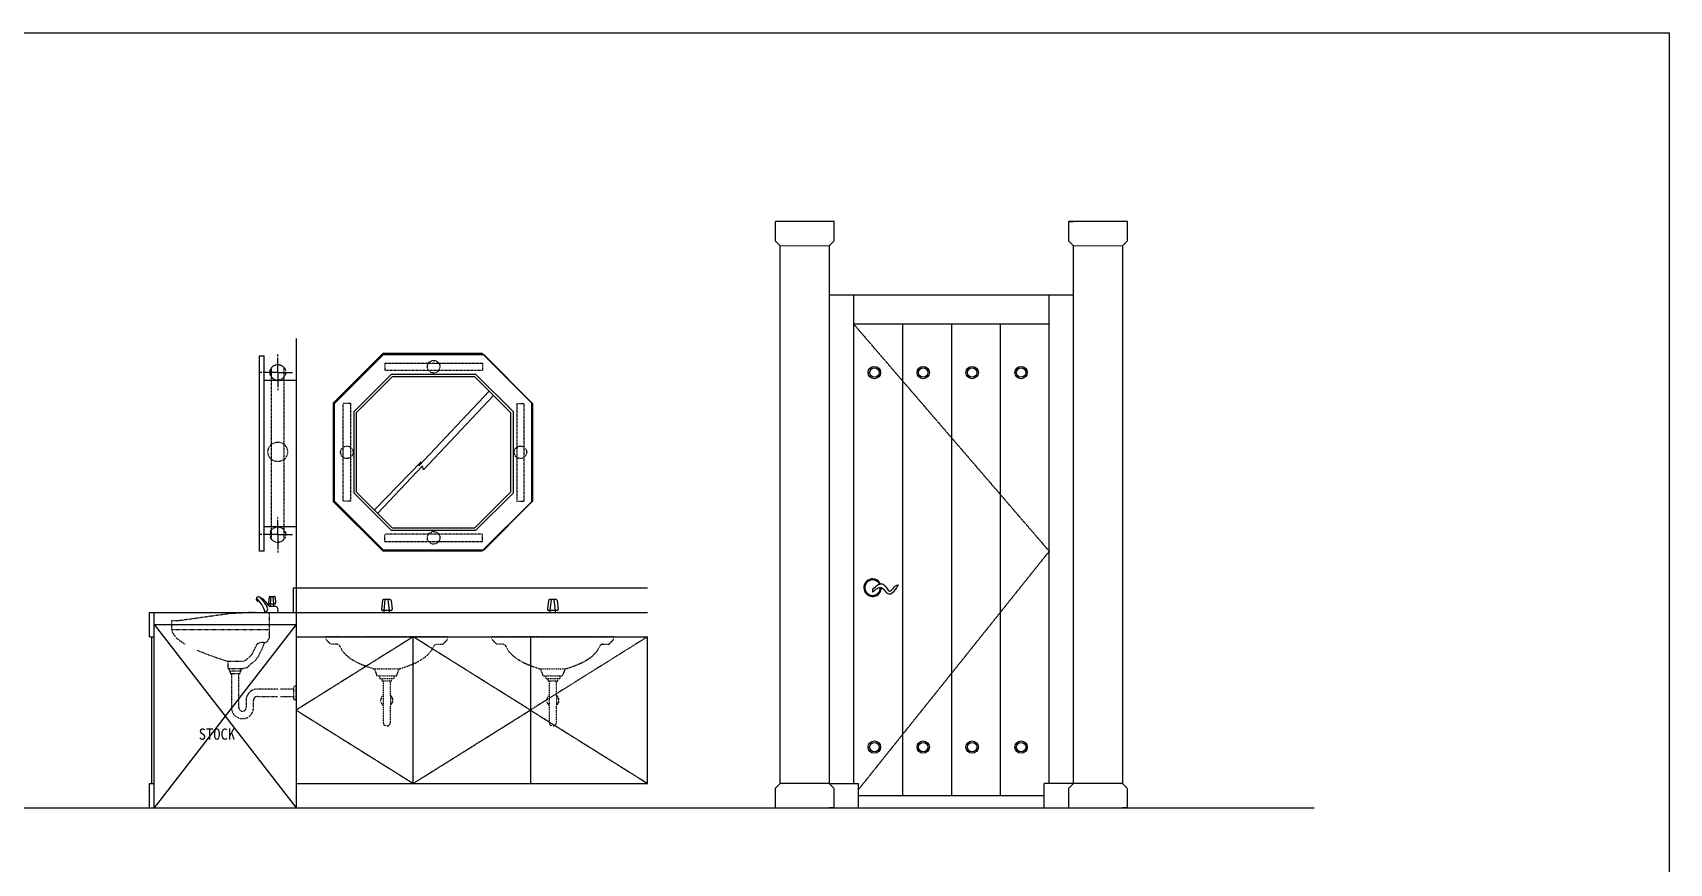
# Model space of a CAD drawing. Header units: inches. Extents: x -1249499 to 290957, y -589671 to 1013543.
# Drawn here: x -924129 to -917435, y 303137 to 306535 of the extents above; entities that cross this region are included whole.
import ezdxf

# ---------------------------------------------------------------- set-up
doc = ezdxf.new("R2010")
doc.units = ezdxf.units.IN
doc.header["$MEASUREMENT"] = 0
doc.linetypes.add('CENTER', pattern=[2, 1.25, -0.25, 0.25, -0.25])
doc.linetypes.add('HIDDEN', pattern=[2, 1, -1])
for name, color, linetype in [('C', 1, 'Continuous'), ('F', 150, 'Continuous'), ('L', 7, 'Continuous'), ('P', 1, 'Continuous'), ('W', 4, 'Continuous'), ('WIN', 4, 'Continuous')]:
    doc.layers.add(name, color=color, linetype=linetype)
doc.styles.get("Standard").update_dxf_attribs({"font": 'DotumChe.ttf'})

msp = doc.modelspace()

# ---------------------------------------------------------------- linework, layer by layer
at = {"color": 3}
msp.add_line((-920871.4, 305463.4), (-919871.4, 305463.4), dxfattribs=at)
msp.add_line((-920871.4, 305463.4), (-919871.4, 305463.4), dxfattribs=at)
at = {"layer": 'C', "color": 7}
msp.add_line((-920771.4, 305343.4), (-919971.4, 305343.4), dxfattribs=at)
msp.add_line((-920771.4, 305343.4), (-919971.4, 305343.4), dxfattribs=at)
at = {"layer": 'DEFPOINTS', "color": 0, "linetype": 'ByBlock'}
msp.add_point((-923051.8, 303406.7), dxfattribs=at)
msp.add_point((-923051.8, 303406.7), dxfattribs=at)
msp.add_point((-923051.8, 303406.7), dxfattribs=at)
at = {"layer": 'F', "color": 2}
for p, q in [((-920871.4, 305663.4), (-920871.4, 303463.4)), ((-919671.4, 305663.4), (-919671.4, 303463.4))]:
    msp.add_line(p, q, dxfattribs=at)
at = {"layer": 'F', "color": 3}
msp.add_line((-920771.4, 305463.4), (-920771.4, 303463.4), dxfattribs=at)
msp.add_line((-920771.4, 305463.4), (-920771.4, 303463.4), dxfattribs=at)
at = {"layer": 'F', "color": 4, "linetype": 'HIDDEN'}
for p, q in [((-923561, 304128.4), (-923561, 304093.4)), ((-923536, 304128.4), (-923561, 304128.4)), ((-923321, 304158.4), (-923536, 304128.4)), ((-923161, 304093.4), (-923161, 304163.4)), ((-923561, 304093.4), (-923161, 304093.4)), ((-923161, 304073.4), (-923161, 304093.4)), ((-923161, 304058.4), (-923161, 304073.4)), ((-923231, 303993.4), (-923216, 304023.4)), ((-923216, 304023.4), (-923211, 304033.4)), ((-923331, 303963.4), (-923301, 303963.4)), ((-923331, 303963.4), (-923331, 303943.4)), ((-923331, 303943.4), (-923331, 303933.4)), ((-923331, 303933.4), (-923326, 303933.4)), ((-923326, 303933.4), (-923326, 303923.4)), ((-923326, 303933.4), (-923276, 303933.4)), ((-923326, 303923.4), (-923321, 303923.4)), ((-923321, 303923.4), (-923321, 303913.4)), ((-923281, 303923.4), (-923321, 303923.4)), ((-923301, 303963.4), (-923271, 303963.4)), ((-923281, 303923.4), (-923276, 303923.4)), ((-923281, 303913.4), (-923281, 303923.4)), ((-923276, 303933.4), (-923271, 303933.4)), ((-923276, 303923.4), (-923276, 303933.4)), ((-923321, 303913.4), (-923316, 303913.4)), ((-923316, 303913.4), (-923286, 303913.4)), ((-923286, 303913.4), (-923281, 303913.4)), ((-923051.8, 303863.4), (-923061.8, 303858.4)), ((-923061.8, 303858.4), (-923061.8, 303848.4)), ((-923051.8, 303803.4), (-923051.8, 303863.4)), ((-923061.8, 303848.4), (-923061.8, 303818.4)), ((-923061.8, 303818.4), (-923061.8, 303808.4)), ((-923061.8, 303808.4), (-923051.8, 303803.4))]:
    msp.add_line(p, q, dxfattribs=at)
at = {"layer": 'F', "color": 6, "linetype": 'HIDDEN'}
for p, q in [((-923221, 304163.4), (-923321, 304158.4)), ((-923215.2, 304163.4), (-923155.2, 304163.4))]:
    msp.add_line(p, q, dxfattribs=at)
at = {"layer": 'F', "color": 8, "linetype": 'HIDDEN', "ltscale": 0.1}
for p, q in [((-922430.8, 304063.4), (-922930.8, 304063.4)), ((-921751.6, 304063.4), (-922251.6, 304063.4)), ((-922920.8, 304043.4), (-922925.8, 304048.4)), ((-922910.8, 304033.4), (-922920.8, 304043.4)), ((-922895.8, 304033.4), (-922910.8, 304033.4)), ((-922885.8, 304033.4), (-922895.8, 304033.4)), ((-922475.8, 304033.4), (-922465.8, 304033.4)), ((-922475.8, 304033.4), (-922465.8, 304033.4)), ((-922465.8, 304033.4), (-922450.8, 304033.4)), ((-922465.8, 304033.4), (-922450.8, 304033.4)), ((-922450.8, 304033.4), (-922440.8, 304043.4)), ((-922440.8, 304043.4), (-922435.8, 304048.4)), ((-922241.6, 304043.4), (-922246.6, 304048.4)), ((-922241.6, 304043.4), (-922246.6, 304048.4)), ((-922231.6, 304033.4), (-922241.6, 304043.4)), ((-922231.6, 304033.4), (-922241.6, 304043.4)), ((-922216.6, 304033.4), (-922231.6, 304033.4)), ((-922206.6, 304033.4), (-922216.6, 304033.4)), ((-921796.6, 304033.4), (-921786.6, 304033.4)), ((-921786.6, 304033.4), (-921771.6, 304033.4)), ((-921771.6, 304033.4), (-921761.6, 304043.4)), ((-921761.6, 304043.4), (-921756.6, 304048.4)), ((-922732.3, 303932.2), (-922720.8, 303903.4)), ((-922732.3, 303932.2), (-922629.2, 303932.2)), ((-922640.8, 303903.4), (-922629.2, 303932.2)), ((-922053.1, 303932.2), (-921950.1, 303932.2)), ((-922053.1, 303932.2), (-922041.6, 303903.4)), ((-921961.6, 303903.4), (-921950.1, 303932.2)), ((-922720.8, 303903.4), (-922710.8, 303903.4)), ((-922710.8, 303903.4), (-922650.8, 303903.4)), ((-922710.8, 303903.4), (-922710.8, 303893.4)), ((-922710.8, 303893.4), (-922700.8, 303893.4)), ((-922700.8, 303893.4), (-922660.8, 303893.4)), ((-922700.8, 303893.4), (-922700.8, 303883.4)), ((-922700.8, 303883.4), (-922695.8, 303883.4)), ((-922695.8, 303883.4), (-922665.8, 303883.4)), ((-922695.8, 303883.4), (-922695.8, 303823.4)), ((-922665.8, 303823.4), (-922665.8, 303883.4)), ((-922665.8, 303883.4), (-922660.8, 303883.4)), ((-922660.8, 303883.4), (-922660.8, 303893.4)), ((-922660.8, 303893.4), (-922650.8, 303893.4)), ((-922650.8, 303893.4), (-922650.8, 303903.4)), ((-922650.8, 303903.4), (-922640.8, 303903.4)), ((-922041.6, 303903.4), (-922031.6, 303903.4)), ((-922031.6, 303903.4), (-921971.6, 303903.4)), ((-922031.6, 303903.4), (-922031.6, 303893.4)), ((-922031.6, 303893.4), (-922021.6, 303893.4)), ((-922021.6, 303893.4), (-921981.6, 303893.4)), ((-922021.6, 303893.4), (-922021.6, 303883.4)), ((-922021.6, 303883.4), (-922016.6, 303883.4)), ((-922016.6, 303883.4), (-921986.6, 303883.4)), ((-922016.6, 303883.4), (-922016.6, 303823.4)), ((-921986.6, 303823.4), (-921986.6, 303883.4)), ((-921986.6, 303883.4), (-921981.6, 303883.4)), ((-921981.6, 303883.4), (-921981.6, 303893.4)), ((-921981.6, 303893.4), (-921971.6, 303893.4)), ((-921971.6, 303893.4), (-921971.6, 303903.4)), ((-921971.6, 303903.4), (-921961.6, 303903.4)), ((-922695.8, 303823.4), (-922695.8, 303783.4)), ((-922665.8, 303823.4), (-922665.8, 303783.4)), ((-922016.6, 303823.4), (-922016.6, 303783.4)), ((-921986.6, 303823.4), (-921986.6, 303783.4)), ((-922695.8, 303783.4), (-922695.8, 303713.4)), ((-922665.8, 303713.4), (-922665.8, 303783.4)), ((-922016.6, 303783.4), (-922016.6, 303713.4)), ((-921986.6, 303713.4), (-921986.6, 303783.4))]:
    msp.add_line(p, q, dxfattribs=at)
at = {"layer": 'F', "color": 4, "linetype": 'HIDDEN', "ltscale": 0.4}
for p, q in [((-923316, 303913.4), (-923316, 303773.4)), ((-923286, 303773.4), (-923286, 303913.4)), ((-923256, 303803.4), (-923256, 303773.4)), ((-923226, 303773.4), (-923226, 303803.4)), ((-923206, 303818.4), (-923126, 303818.4)), ((-923126, 303848.4), (-923201, 303848.4)), ((-923061.8, 303848.4), (-923116, 303848.4)), ((-923116, 303818.4), (-923061.8, 303818.4))]:
    msp.add_line(p, q, dxfattribs=at)
at = {"layer": 'F', "color": 7}
msp.add_line((-920751.8, 303413.4), (-919991.1, 303413.4), dxfattribs=at)
msp.add_line((-920751.8, 303413.4), (-919991.1, 303413.4), dxfattribs=at)
at = {"layer": 'F', "color": 4, "linetype": 'HIDDEN', "ltscale": 0.1}
for centre in [(-923126.5, 305145.4), (-923126.5, 304481.4)]:
    msp.add_circle(centre, 32, dxfattribs=at)
at = {"layer": 'F', "color": 1, "linetype": 'HIDDEN'}
for centre, radius in [((-922489.1, 305168.4), 25.6), ((-923126.8, 304820.1), 40), ((-922844.1, 304818.4), 25.6), ((-922134.1, 304818.4), 25.6), ((-922489.1, 304468.4), 25.6)]:
    msp.add_circle(centre, radius, dxfattribs=at)
at = {"layer": 'F', "color": 6}
for radius, start, end in [(36, 26.0633, 0.07963), (31.7, 27.19194, 2.22053)]:
    msp.add_arc((-920693.5, 304264.4), radius, start, end, dxfattribs=at)
at = {"layer": 'F', "color": 4, "linetype": 'HIDDEN'}
for centre, radius, start, end in [((-923438.1, 304126), 127.2, 194.87244, 201.99746), ((-923355.7, 304213), 241.4, 213.90174, 219.83806), ((-923346.3, 304294), 305.6, 230.42744, 238.4972), ((-923208.7, 304079.3), 52.1, 316.34435, 336.27551), ((-922939.1, 305248.1), 1343.2, 247.36639, 253.03586), ((-923372.5, 304114.8), 186.5, 310.65033, 319.34967), ((-923198.5, 304020.9), 17.7, 98.1301, 135), ((-923785.4, 304291.8), 656.3, 331.97075, 334.89915), ((-923191, 304002.3), 37.4, 74.4828, 105.5172), ((-923553.5, 304172.9), 396, 336.25054, 340.14664), ((-923204.3, 304097.4), 63.4, 291.50763, 301.62248), ((-923282.2, 304010.7), 48.7, 283.28253, 309.84758), ((-923397.7, 304482.5), 563.6, 282.98825, 285.08423), ((-923284.7, 303982.1), 55.2, 307.63893, 322.36107), ((-923139.2, 303833.4), 153.6, 122.20277, 131.53703), ((-923339.4, 304067.7), 157.8, 318.58642, 327.67379)]:
    msp.add_arc(centre, radius, start, end, dxfattribs=at)
at = {"layer": 'F', "color": 8, "linetype": 'HIDDEN', "ltscale": 0.1}
for centre, radius, start, end in [((-922901.1, 304063.4), 29.6, 180, 198.43495), ((-922460.4, 304063.4), 29.6, 341.56505, 0), ((-922222, 304063.4), 29.6, 180, 198.43495), ((-921781.2, 304063.4), 29.6, 341.56505, 0), ((-922915.6, 304058.6), 14.4, 198.43495, 225), ((-922885.8, 304025.1), 8.3, 63.43495, 90), ((-922896.5, 304003.6), 32.3, 50.05959, 63.43495), ((-922896.5, 304003.6), 32.3, 50.05959, 63.43495), ((-922889.7, 304011.7), 21.8, 16.87356, 50.05959), ((-922889.7, 304011.7), 21.8, 16.87356, 50.05959), ((-922831.1, 304029.5), 39.5, 196.87356, 221.34029), ((-922831.1, 304029.5), 39.5, 196.87356, 221.34029), ((-922831.1, 304029.5), 39.5, 196.87356, 221.34029), ((-922654.2, 304185.1), 275.1, 221.34029, 225), ((-922654.2, 304185.1), 275.1, 221.34029, 225), ((-922776.1, 304063.2), 102.7, 225, 230.99131), ((-922776.1, 304063.2), 102.7, 225, 230.99131), ((-922585.4, 304063.2), 102.7, 309.00869, 315), ((-922585.4, 304063.2), 102.7, 309.00869, 315), ((-922585.4, 304063.2), 102.7, 309.00869, 315), ((-922707.3, 304185.1), 275.1, 315, 318.65971), ((-922707.3, 304185.1), 275.1, 315, 318.65971), ((-922707.3, 304185.1), 275.1, 315, 318.65971), ((-922530.4, 304029.5), 39.5, 318.65971, 343.12644), ((-922530.4, 304029.5), 39.5, 318.65971, 343.12644), ((-922530.4, 304029.5), 39.5, 318.65971, 343.12644), ((-922530.4, 304029.5), 39.5, 318.65971, 343.12644), ((-922471.8, 304011.7), 21.8, 129.94041, 163.12644), ((-922471.8, 304011.7), 21.8, 129.94041, 163.12644), ((-922471.8, 304011.7), 21.8, 129.94041, 163.12644), ((-922465, 304003.6), 32.3, 116.56505, 129.94041), ((-922465, 304003.6), 32.3, 116.56505, 129.94041), ((-922465, 304003.6), 32.3, 116.56505, 129.94041), ((-922475.8, 304025.1), 8.3, 90, 116.56505), ((-922475.8, 304025.1), 8.3, 90, 116.56505), ((-922445.9, 304058.6), 14.4, 315, 341.56505), ((-922236.4, 304058.6), 14.4, 198.43495, 225), ((-922236.4, 304058.6), 14.4, 198.43495, 225), ((-922206.6, 304025.1), 8.3, 63.43495, 90), ((-922217.3, 304003.6), 32.3, 50.05959, 63.43495), ((-922210.6, 304011.7), 21.8, 16.87356, 50.05959), ((-922210.6, 304011.7), 21.8, 16.87356, 50.05959), ((-922210.6, 304011.7), 21.8, 16.87356, 50.05959), ((-922151.9, 304029.5), 39.5, 196.87356, 221.34029), ((-922151.9, 304029.5), 39.5, 196.87356, 221.34029), ((-922151.9, 304029.5), 39.5, 196.87356, 221.34029), ((-922151.9, 304029.5), 39.5, 196.87356, 221.34029), ((-921975, 304185.1), 275.1, 221.34029, 225), ((-921975, 304185.1), 275.1, 221.34029, 225), ((-922096.9, 304063.2), 102.7, 225, 230.99131), ((-922096.9, 304063.2), 102.7, 225, 230.99131), ((-921906.3, 304063.2), 102.7, 309.00869, 315), ((-922028.2, 304185.1), 275.1, 315, 318.65971), ((-921851.3, 304029.5), 39.5, 318.65971, 343.12644), ((-921792.6, 304011.7), 21.8, 129.94041, 163.12644), ((-921785.9, 304003.6), 32.3, 116.56505, 129.94041), ((-921796.6, 304025.1), 8.3, 90, 116.56505), ((-921766.8, 304058.6), 14.4, 315, 341.56505), ((-922725.5, 304125.7), 183.2, 230.99131, 236.30993), ((-922725.5, 304125.7), 183.2, 230.99131, 236.30993), ((-922698.9, 304165.6), 231.1, 236.30993, 241.04486), ((-922705.8, 304153.2), 216.9, 241.04486, 246.03751), ((-922566.1, 304467.4), 560.7, 246.03751, 249.142), ((-922613.5, 304343), 427.6, 249.142, 253.87301), ((-922748, 304343), 427.6, 286.12699, 290.858), ((-922795.4, 304467.4), 560.7, 290.858, 293.96249), ((-922655.8, 304153.2), 216.9, 293.96249, 298.95514), ((-922662.6, 304165.6), 231.1, 298.95514, 303.69007), ((-922636.1, 304125.7), 183.2, 303.69007, 309.00869), ((-922046.3, 304125.7), 183.2, 230.99131, 236.30993), ((-922046.3, 304125.7), 183.2, 230.99131, 236.30993), ((-922019.7, 304165.6), 231.1, 236.30993, 241.04486), ((-922026.6, 304153.2), 216.9, 241.04486, 246.03751), ((-921886.9, 304467.4), 560.7, 246.03751, 249.142), ((-921934.3, 304343), 427.6, 249.142, 253.87301), ((-922068.9, 304343), 427.6, 286.12699, 290.858), ((-922116.3, 304467.4), 560.7, 290.858, 293.96249), ((-921976.6, 304153.2), 216.9, 293.96249, 298.95514), ((-921983.5, 304165.6), 231.1, 298.95514, 303.69007), ((-921956.9, 304125.7), 183.2, 303.69007, 309.00869), ((-922680.8, 303803.4), 25, 126.8699, 233.1301), ((-922680.8, 303803.4), 25, 306.8699, 53.1301), ((-922001.6, 303803.4), 25, 126.8699, 233.1301), ((-922001.6, 303803.4), 25, 306.8699, 53.1301), ((-922680.8, 303713.4), 15, 180, 0), ((-922001.6, 303713.4), 15, 180, 0)]:
    msp.add_arc(centre, radius, start, end, dxfattribs=at)
at = {"layer": 'F', "color": 4, "linetype": 'HIDDEN', "ltscale": 0.4}
for centre, radius, start, end in [((-923210.1, 303803.4), 45.9, 78.57881, 180), ((-923210.4, 303803.4), 15.6, 73.7398, 180), ((-923271, 303773.4), 45, 180, 0), ((-923271, 303773.4), 15, 180, 0)]:
    msp.add_arc(centre, radius, start, end, dxfattribs=at)
at = {"layer": 'L', "color": 4}
for p, q in [((-923215.7, 304215.2), (-923211.6, 304219.5)), ((-923213.1, 304224.7), (-923214.3, 304222.1)), ((-923208.9, 304207.9), (-923204.7, 304212.2)), ((-923161.9, 304225.7), (-923164.5, 304201.7)), ((-923161.6, 304198.4), (-923138.3, 304198.4)), ((-923158.9, 304228.4), (-923140.9, 304228.4)), ((-923156.9, 304198.4), (-923153.9, 304228.4)), ((-923156.9, 304188.4), (-923156.9, 304198.4)), ((-923142.9, 304198.4), (-923145.9, 304228.4)), ((-923142.9, 304188.4), (-923142.9, 304198.4)), ((-923137.9, 304225.7), (-923135.3, 304201.7)), ((-923161.6, 304188.4), (-923139.9, 304188.4)), ((-923124.9, 304163.4), (-923124.9, 304173.4))]:
    msp.add_line(p, q, dxfattribs=at)
at = {"layer": 'L', "color": 6}
for p, q in [((-922698.8, 304211.9), (-922702.7, 304175.9)), ((-922667.2, 304215.9), (-922694.3, 304215.9)), ((-922691.3, 304170.9), (-922686.8, 304215.9)), ((-922670.3, 304170.9), (-922674.8, 304215.9)), ((-922662.7, 304211.9), (-922658.8, 304175.9)), ((-922019.6, 304211.9), (-922023.6, 304175.9)), ((-921988, 304215.9), (-922015.2, 304215.9)), ((-922012.1, 304170.9), (-922007.6, 304215.9)), ((-921991.1, 304170.9), (-921995.6, 304215.9)), ((-921983.6, 304211.9), (-921979.6, 304175.9)), ((-922663.3, 304170.9), (-922698.2, 304170.9)), ((-922691.3, 304163.4), (-922691.3, 304170.9)), ((-922670.3, 304163.4), (-922670.3, 304170.9)), ((-921984.1, 304170.9), (-922019.1, 304170.9)), ((-922012.1, 304163.4), (-922012.1, 304170.9)), ((-921991.1, 304163.4), (-921991.1, 304170.9))]:
    msp.add_line(p, q, dxfattribs=at)
at = {"layer": 'L', "color": 4}
for centre, radius, start, end in [((-923299, 304129.9), 119.2, 40.87664, 45.68836), ((-923299, 304129.9), 125.2, 15.51194, 47.42681), ((-923206.3, 304213), 13.6, 67.66321, 120.25753), ((-923250.5, 304133.6), 104.4, 31.62252, 61.73565), ((-923281.8, 304131.9), 123.6, 21.60014, 49.26126), ((-923161.6, 304201.4), 3, 173.77615, 270), ((-923158.9, 304225.4), 3, 90, 173.77615), ((-923140.9, 304225.4), 3, 6.22385, 90), ((-923138.3, 304201.4), 3, 270, 6.22385), ((-923190.7, 304182.7), 24.4, 307.60026, 347.44946), ((-923139.9, 304173.4), 15, 0, 90)]:
    msp.add_arc(centre, radius, start, end, dxfattribs=at)
at = {"layer": 'L', "color": 6}
for centre, start, end in [((-922694.3, 304211.4), 90, 173.77615), ((-922667.2, 304211.4), 6.22385, 90), ((-922015.2, 304211.4), 90, 173.77615), ((-921988, 304211.4), 6.22385, 90), ((-922698.2, 304175.4), 173.77615, 270), ((-922663.3, 304175.4), 270, 6.22385), ((-922019.1, 304175.4), 173.77615, 270), ((-921984.1, 304175.4), 270, 6.22385)]:
    msp.add_arc(centre, 4.5, start, end, dxfattribs=at)
at = {"layer": 'P'}
for p, q in [((-923126.5, 305210.9), (-923126.5, 305218.5)), ((-923126.5, 305145.4), (-923126.5, 305205.5)), ((-923192, 305145.4), (-923199.7, 305145.4)), ((-923126.5, 305145.4), (-923186.6, 305145.4)), ((-923126.5, 305145.4), (-923066.4, 305145.4)), ((-923126.5, 305145.4), (-923126.5, 305085.2)), ((-923126.5, 304481.4), (-923126.5, 304541.5)), ((-923192, 304481.4), (-923199.7, 304481.4)), ((-923126.5, 304481.4), (-923186.6, 304481.4)), ((-923126.5, 304481.4), (-923126.5, 304421.2)), ((-923126.5, 304481.4), (-923066.4, 304481.4)), ((-923126.5, 304415.8), (-923126.5, 304408.2))]:
    msp.add_line(p, q, dxfattribs=at)
at = {"layer": 'P', "color": 4, "linetype": 'HIDDEN', "ltscale": 0.5}
for p, q in [((-923151.8, 304461.4), (-923151.8, 305165.3)), ((-923101.8, 305165.3), (-923101.8, 304461.4))]:
    msp.add_line(p, q, dxfattribs=at)
at = {"layer": 'P', "color": 1, "linetype": 'HIDDEN', "ltscale": 0.5}
for p, q in [((-922689.1, 305183.4), (-922289.1, 305183.4)), ((-922289.1, 305153.4), (-922689.1, 305153.4)), ((-922859.1, 304618.4), (-922859.1, 305018.4)), ((-922829.1, 305018.4), (-922829.1, 304618.4)), ((-922149.1, 305018.4), (-922149.1, 304618.4)), ((-922119.1, 304618.4), (-922119.1, 305018.4)), ((-922289.1, 304483.4), (-922689.1, 304483.4)), ((-922689.1, 304453.4), (-922289.1, 304453.4))]:
    msp.add_line(p, q, dxfattribs=at)
at = {"layer": 'P', "linetype": 'HIDDEN', "ltscale": 0.5}
for p, q in [((-923126.5, 305079.8), (-923126.5, 305072.2)), ((-923126.5, 304546.9), (-923126.5, 304554.5))]:
    msp.add_line(p, q, dxfattribs=at)
at = {"layer": 'P', "color": 8}
for p, q in [((-922549.2, 304763.5), (-922261.9, 305068.9)), ((-922530.7, 304747.1), (-922244.1, 305051)), ((-922731.4, 304582.9), (-922540.5, 304779.8)), ((-922717.4, 304568.9), (-922534.1, 304763.4)), ((-922549.2, 304763.5), (-922540.5, 304779.8)), ((-922530.7, 304747.1), (-922534.1, 304763.4))]:
    msp.add_line(p, q, dxfattribs=at)
at = {"layer": 'W', "color": 6}
msp.add_line((-923051.8, 304263.4), (-921614.3, 304263.4), dxfattribs=at)
at = {"layer": 'W', "color": 3}
for p, q in [((-923051.8, 304163.4), (-921614.3, 304163.4)), ((-923051.8, 304063.4), (-921614.3, 304063.4))]:
    msp.add_line(p, q, dxfattribs=at)
at = {"layer": 'W', "color": 7, "linetype": 'Continuous'}
msp.add_line((-923631.8, 304113.4), (-923051.8, 304113.4), dxfattribs=at)
at = {"layer": 'WIN', "color": 2}
for p, q in [((-920851.4, 305763.4), (-920871.4, 305763.4)), ((-919891.4, 305763.4), (-919871.4, 305763.4)), ((-919651.4, 305763.4), (-919671.4, 305763.4)), ((-921071.4, 303463.4), (-921071.4, 305663.4)), ((-919871.4, 303463.4), (-919871.4, 305663.4)), ((-920851.4, 303363.4), (-920871.4, 303363.4)), ((-919891.4, 303363.4), (-919871.4, 303363.4)), ((-919651.4, 303363.4), (-919671.4, 303363.4))]:
    msp.add_line(p, q, dxfattribs=at)
at = {"layer": 'WIN', "color": 3}
for p, q in [((-920871.4, 305463.4), (-919871.4, 305463.4)), ((-919971.1, 303463.4), (-919971.1, 305463.4)), ((-919971.1, 303463.4), (-919971.1, 305463.4)), ((-923051.8, 305284.5), (-923051.8, 303363.4)), ((-920871.4, 303463.4), (-920751.8, 303463.4)), ((-920751.8, 303363.4), (-920751.8, 303463.4)), ((-919991.1, 303363.4), (-919991.1, 303463.4)), ((-919871.4, 303463.4), (-919991.1, 303463.4)), ((-931171.7, 303363.4), (-918886.8, 303363.4))]:
    msp.add_line(p, q, dxfattribs=at)
at = {"layer": 'WIN', "color": 8, "linetype": 'CENTER'}
for p, q in [((-920771.4, 305343.4), (-919971.1, 304413.4)), ((-920771.4, 305343.4), (-919971.1, 304413.4)), ((-919971.1, 304413.4), (-920751.8, 303437.9)), ((-919971.1, 304413.4), (-920751.8, 303437.9))]:
    msp.add_line(p, q, dxfattribs=at)
at = {"layer": 'WIN'}
for p, q in [((-920571.4, 305343.4), (-920571.4, 303413.4)), ((-920371.4, 305343.4), (-920371.4, 303413.4)), ((-920171.4, 305343.4), (-920171.4, 303413.4))]:
    msp.add_line(p, q, dxfattribs=at)
at = {"layer": 'WIN', "color": 6}
for p, q in [((-923201.8, 305213.4), (-923181.8, 305213.4)), ((-923201.8, 304413.4), (-923201.8, 305213.4)), ((-923181.8, 304413.4), (-923181.8, 305213.4)), ((-923051.8, 305213.4), (-923051.8, 304413.4)), ((-923181.8, 305113.4), (-923051.8, 305113.4)), ((-923051.8, 304513.4), (-923181.8, 304513.4)), ((-923181.8, 304413.4), (-923201.8, 304413.4)), ((-920693.9, 304257.8), (-920693.9, 304246.6)), ((-923651.8, 304163.4), (-923051.8, 304163.4)), ((-923651.8, 304063.4), (-923651.8, 304163.4)), ((-923651.8, 304063.4), (-923651.8, 304163.4)), ((-923631.8, 303363.4), (-923631.8, 304163.4)), ((-923651.8, 304063.4), (-923631.8, 304063.4)), ((-922093.5, 304063.4), (-922093.5, 303463.4)), ((-923651.8, 303363.4), (-923651.8, 303463.4)), ((-923651.8, 303463.4), (-923631.8, 303463.4)), ((-923051.8, 303463.4), (-921614.3, 303463.4))]:
    msp.add_line(p, q, dxfattribs=at)
at = {"layer": 'WIN', "color": 1, "linetype": 'HIDDEN'}
for p, q in [((-922689.1, 305183.4), (-922689.1, 305153.4)), ((-922289.1, 305183.4), (-922289.1, 305153.4)), ((-922829.1, 305018.4), (-922859.1, 305018.4)), ((-922149.1, 305018.4), (-922119.1, 305018.4)), ((-922829.1, 304618.4), (-922859.1, 304618.4)), ((-922149.1, 304618.4), (-922119.1, 304618.4)), ((-922689.1, 304453.4), (-922689.1, 304483.4)), ((-922289.1, 304453.4), (-922289.1, 304483.4))]:
    msp.add_line(p, q, dxfattribs=at)
at = {"layer": 'WIN', "color": 8}
for p, q in [((-922539.3, 304853.1), (-922539.3, 304853.1)), ((-922524.2, 304842.2), (-922524.2, 304842.2)), ((-922556.4, 304730.1), (-922556.4, 304730.1)), ((-922554.2, 304767.5), (-922554.2, 304767.5)), ((-922550.2, 304730.4), (-922550.2, 304730.4)), ((-922539.6, 304727.7), (-922539.6, 304727.7)), ((-922538.8, 304751), (-922538.8, 304751)), ((-923051.8, 304113.4), (-923631.8, 303363.4)), ((-923631.8, 304113.4), (-923051.8, 303363.4)), ((-922572.7, 303463.4), (-922572.7, 304063.4)), ((-921614.3, 303463.4), (-921614.3, 304063.4))]:
    msp.add_line(p, q, dxfattribs=at)
at = {"layer": 'WIN', "color": 7}
for p, q in [((-923061.8, 304163.4), (-923061.8, 304263.4)), ((-923061.8, 304263.4), (-923051.8, 304263.4)), ((-923641.8, 303463.4), (-923641.8, 304063.4))]:
    msp.add_line(p, q, dxfattribs=at)
at = {"layer": 'WIN', "color": 8, "linetype": 'CENTER', "ltscale": 0.5}
for p, q in [((-922572.7, 304063.4), (-923051.8, 303763.4)), ((-922093.5, 303763.4), (-922572.7, 304063.4)), ((-923051.8, 303763.4), (-922572.7, 303463.4)), ((-922572.7, 303463.4), (-922093.5, 303763.4)), ((-922093.5, 303763.4), (-921614.3, 303463.4))]:
    msp.add_line(p, q, dxfattribs=at)
at = {"layer": 'WIN', "color": 8, "linetype": 'HIDDEN', "ltscale": 0.5}
msp.add_line((-921614.3, 304063.4), (-922093.5, 303763.4), dxfattribs=at)
at = {"layer": 'WIN', "color": 7}
msp.add_lwpolyline([(-932006.9, 306535.3), (-917434.7, 306535.3), (-917434.7, 299737.8), (-932006.9, 299737.8)], close=True, dxfattribs=at)
at = {"layer": 'WIN', "color": 2, "const_width": 5}
for points in [[(-921091.4, 305763.4), (-921091.4, 305683.4), (-921071.4, 305663.4), (-920871.4, 305663.4)], [(-921091.4, 305763.4), (-920851.4, 305763.4)], [(-920851.4, 305683.4), (-920851.4, 305763.4)], [(-919891.4, 305763.4), (-919891.4, 305683.4), (-919871.4, 305663.4), (-919671.4, 305663.4)], [(-919891.4, 305763.4), (-919671.4, 305763.4)], [(-919651.4, 305683.4), (-919651.4, 305763.4)], [(-920871.4, 305663.4), (-920851.4, 305683.4)], [(-919671.4, 305663.4), (-919651.4, 305683.4)], [(-921091.4, 303363.4), (-921091.4, 303443.4), (-921071.4, 303463.4), (-920871.4, 303463.4)], [(-920871.4, 303463.4), (-920851.4, 303443.4)], [(-919891.4, 303363.4), (-919891.4, 303443.4), (-919871.4, 303463.4), (-919671.4, 303463.4)], [(-919671.4, 303463.4), (-919651.4, 303443.4)], [(-920851.4, 303443.4), (-920851.4, 303363.4)], [(-919651.4, 303443.4), (-919651.4, 303363.4)]]:
    msp.add_lwpolyline(points, dxfattribs=at)
at = {"layer": 'WIN', "color": 8}
for points in [[(-922696.2, 305223.4), (-922292, 305223.4), (-922089.1, 305020.4), (-922089.1, 304616.3), (-922292, 304413.4), (-922696.2, 304413.4), (-922899.1, 304616.3), (-922899.1, 305020.4)], [(-922656.8, 305128.4), (-922321.4, 305128.4), (-922174.1, 304981.1), (-922174.1, 304655.6), (-922321.4, 304508.4), (-922656.8, 304508.4), (-922804.1, 304655.6), (-922804.1, 304981.1)]]:
    msp.add_lwpolyline(points, close=True, dxfattribs=at)
at = {"layer": 'WIN', "color": 3}
msp.add_lwpolyline([(-922694.1, 305218.4), (-922284.1, 305218.4), (-922084.1, 305018.4), (-922084.1, 304618.4), (-922284.1, 304418.4), (-922694.1, 304418.4), (-922894.1, 304618.4), (-922894.1, 305018.4)], close=True, dxfattribs=at)
at = {"layer": 'WIN', "color": 4}
msp.add_lwpolyline([(-922661, 305138.4), (-922317.2, 305138.4), (-922164.1, 304985.2), (-922164.1, 304651.5), (-922317.2, 304498.4), (-922661, 304498.4), (-922814.1, 304651.5), (-922814.1, 304985.2)], close=True, dxfattribs=at)
at = {"layer": 'WIN'}
for centre in [(-920686.3, 305144.5), (-920486.3, 305144.5), (-920286.3, 305144.5), (-920086.3, 305144.5), (-920686.3, 303612.2), (-920486.3, 303612.2), (-920286.3, 303612.2), (-920086.3, 303612.2)]:
    msp.add_circle(centre, 25.3, dxfattribs=at)
at = {"layer": 'WIN', "color": 6}
for centre in [(-920686.3, 305144.5), (-920486.3, 305144.5), (-920286.3, 305144.5), (-920086.3, 305144.5), (-920686.3, 303612.2), (-920486.3, 303612.2), (-920286.3, 303612.2), (-920086.3, 303612.2)]:
    msp.add_circle(centre, 19.3, dxfattribs=at)
for points in [[(-920693.9, 304257.8), (-920648.4, 304277.8), (-920624.3, 304250.5), (-920588.9, 304276.5), (-920587.8, 304276.5)], [(-920693.9, 304246.6), (-920658.2, 304264.8), (-920628.3, 304238.8), (-920598.9, 304257.9), (-920587.8, 304276.5)]]:
    msp.add_spline(points, degree=3, dxfattribs=at)

# ---------------------------------------------------------------- texts
at = {"color": 3}
msp.add_text('STOCK', height=46.08, dxfattribs=at).set_placement((-923450.1, 303642.1))

doc.saveas('drawing.dxf')
